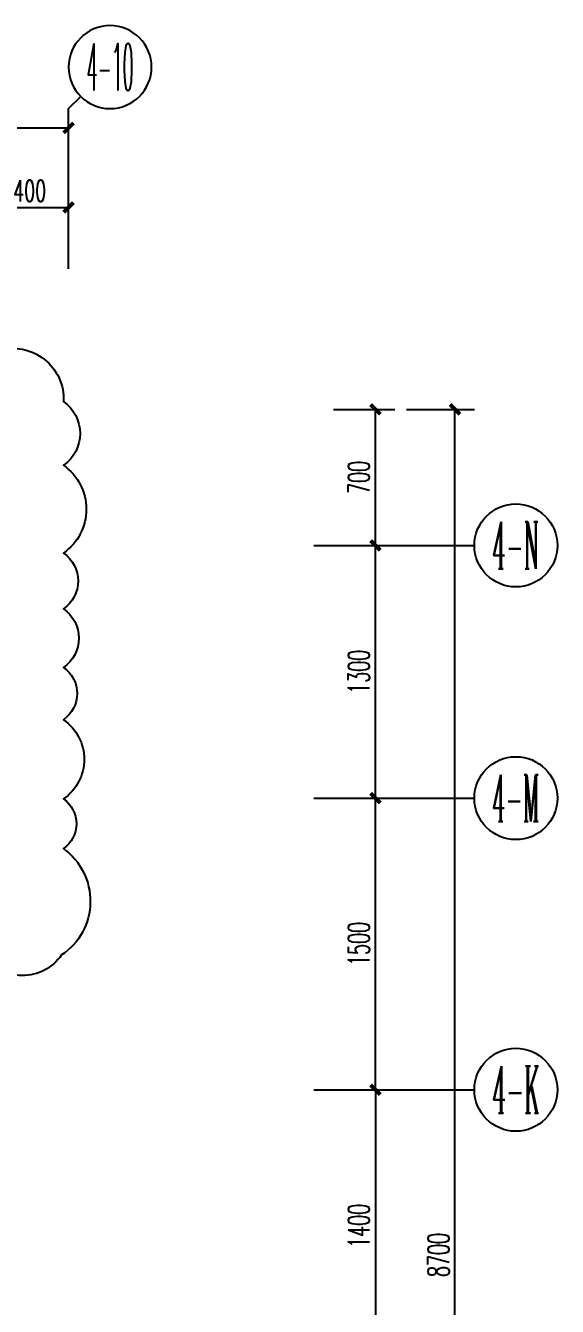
# Model space of a CAD drawing. Extents: x 184967 to 628822, y -100826 to 121332.
# Drawn here: x 344965 to 347699, y 79076 to 85665 of the extents above; entities that cross this region are included whole.
import ezdxf
from ezdxf.enums import TextEntityAlignment as Align

# ---------------------------------------------------------------- set-up
doc = ezdxf.new("R2010")
doc.units = 0
doc.header["$MEASUREMENT"] = 0
for name, color, linetype in [('AXIS_TEXT', 7, 'Continuous'), ('PUB_DIM', 3, 'Continuous'), ('看线', 67, 'Continuous')]:
    doc.layers.add(name, color=color, linetype=linetype)
doc.styles.add('_TCH_AXIS', font='COMPLEX', dxfattribs={"bigfont": 'GBCBIG'})
doc.styles.add('COMPLEX', font='COMPLEX')
doc.styles.add('尺寸标注', font='txt.shx', dxfattribs={"width": 0.6, "height": 110})
doc.dimstyles.new('1-50', dxfattribs={"dimscale": 50, "dimtxt": 110, "dimasz": 1, "dimexe": 2, "dimexo": 2, "dimgap": 0.6, "dimtad": 1, "dimdec": 0, "dimrnd": 5, "dimtxsty": '尺寸标注', "dimblk": 'ARCHTICK', "dimcen": 2.5, "dimclrd": 251, "dimclre": 251, "dimclrt": 50, "dimadec": 0, "dimazin": 0, "dimtfac": 1, "dimtdec": 0, "dimtix": 1, "dimtmove": 2, "dimatfit": 3, "dimldrblk": 'DOT', "dimfxl": 0, "dimarcsym": 0})

# ---------------------------------------------------------------- blocks, each defined once
blk = doc.blocks.new('_ArchTick')
at = {"color": 0, "linetype": 'ByBlock', "const_width": 0.4}
blk.add_lwpolyline([(-0.5, -0.5), (0.5, 0.5)], dxfattribs=at)
blk = doc.blocks.new('*D1781')
at = {"layer": 'Defpoints', "color": 0, "linetype": 'ByBlock', "transparency": 16777216}
for p in [(346447.5, 83690.6), (347172.7, 83690.6), (346447.5, 74990.6)]:
    blk.add_point(p, dxfattribs=at)
at = {"layer": 'PUB_DIM', "color": 251, "lineweight": -2, "transparency": 16777216}
for p, q in [((346922.7, 83690.6), (347272.7, 83690.6)), ((347172.7, 74990.6), (347172.7, 83690.6)), ((346922.7, 74990.6), (347272.7, 74990.6))]:
    blk.add_line(p, q, dxfattribs=at)
at = {"layer": 'PUB_DIM', "color": 251, "linetype": 'ByBlock', "lineweight": -2, "transparency": 16777216, "xscale": 50, "yscale": 50, "zscale": 50}
for p, rotation in [((347172.7, 83690.6), 90), ((347172.7, 74990.6), 270)]:
    blk.add_blockref('_ArchTick', p, dxfattribs=dict(at, rotation=rotation))
at = {"layer": 'PUB_DIM', "color": 50, "linetype": 'ByBlock', "transparency": 16777216, "insert": (347087.7, 79340.6), "char_height": 110, "attachment_point": 5, "rotation": 90, "style": '尺寸标注'}
blk.add_mtext('8700', dxfattribs=at)
blk = doc.blocks.new('_Dot')
at = {"color": 0, "linetype": 'ByBlock', "lineweight": -2}
blk.add_line((-0.5, 0), (-1, 0), dxfattribs=at)
at = {"color": 0, "linetype": 'ByBlock', "const_width": 0.5}
blk.add_lwpolyline([(-0.25, 0, 1), (0.25, 0, 1)], format="xyb", close=True, dxfattribs=at)
blk = doc.blocks.new('*D1782')
at = {"layer": 'Defpoints', "color": 0, "linetype": 'ByBlock', "transparency": 16777216}
for p in [(346447.5, 83690.6), (346763.7, 83690.6), (346447.5, 82990.6)]:
    blk.add_point(p, dxfattribs=at)
at = {"layer": 'PUB_DIM', "color": 251, "lineweight": -2, "transparency": 16777216}
for p, q in [((346547.5, 83690.6), (346863.7, 83690.6)), ((346763.7, 82990.6), (346763.7, 83690.6)), ((346547.5, 82990.6), (346863.7, 82990.6))]:
    blk.add_line(p, q, dxfattribs=at)
at = {"layer": 'PUB_DIM', "color": 251, "linetype": 'ByBlock', "lineweight": -2, "transparency": 16777216, "xscale": 50, "yscale": 50, "zscale": 50}
for p, rotation in [((346763.7, 83690.6), 90), ((346763.7, 82990.6), 270)]:
    blk.add_blockref('_ArchTick', p, dxfattribs=dict(at, rotation=rotation))
at = {"layer": 'PUB_DIM', "color": 50, "linetype": 'ByBlock', "transparency": 16777216, "insert": (346678.7, 83340.6), "char_height": 110, "attachment_point": 5, "rotation": 90, "style": '尺寸标注'}
blk.add_mtext('700', dxfattribs=at)
blk = doc.blocks.new('*D1783')
at = {"layer": 'Defpoints', "color": 0, "linetype": 'ByBlock', "transparency": 16777216}
for p in [(346447.5, 82990.6), (346763.7, 82990.6), (346447.5, 81690.6)]:
    blk.add_point(p, dxfattribs=at)
at = {"layer": 'PUB_DIM', "color": 251, "lineweight": -2, "transparency": 16777216}
for p, q in [((346547.5, 82990.6), (346863.7, 82990.6)), ((346763.7, 81690.6), (346763.7, 82990.6)), ((346547.5, 81690.6), (346863.7, 81690.6))]:
    blk.add_line(p, q, dxfattribs=at)
at = {"layer": 'PUB_DIM', "color": 251, "linetype": 'ByBlock', "lineweight": -2, "transparency": 16777216, "xscale": 50, "yscale": 50, "zscale": 50}
for p, rotation in [((346763.7, 82990.6), 90), ((346763.7, 81690.6), 270)]:
    blk.add_blockref('_ArchTick', p, dxfattribs=dict(at, rotation=rotation))
at = {"layer": 'PUB_DIM', "color": 50, "linetype": 'ByBlock', "transparency": 16777216, "insert": (346678.7, 82340.6), "char_height": 110, "attachment_point": 5, "rotation": 90, "style": '尺寸标注'}
blk.add_mtext('1300', dxfattribs=at)
blk = doc.blocks.new('*D1784')
at = {"layer": 'Defpoints', "color": 0, "linetype": 'ByBlock', "transparency": 16777216}
for p in [(346447.5, 81690.6), (346763.7, 81690.6), (346447.5, 80190.6)]:
    blk.add_point(p, dxfattribs=at)
at = {"layer": 'PUB_DIM', "color": 251, "lineweight": -2, "transparency": 16777216}
for p, q in [((346547.5, 81690.6), (346863.7, 81690.6)), ((346763.7, 80190.6), (346763.7, 81690.6)), ((346547.5, 80190.6), (346863.7, 80190.6))]:
    blk.add_line(p, q, dxfattribs=at)
at = {"layer": 'PUB_DIM', "color": 251, "linetype": 'ByBlock', "lineweight": -2, "transparency": 16777216, "xscale": 50, "yscale": 50, "zscale": 50}
for p, rotation in [((346763.7, 81690.6), 90), ((346763.7, 80190.6), 270)]:
    blk.add_blockref('_ArchTick', p, dxfattribs=dict(at, rotation=rotation))
at = {"layer": 'PUB_DIM', "color": 50, "linetype": 'ByBlock', "transparency": 16777216, "insert": (346678.7, 80940.6), "char_height": 110, "attachment_point": 5, "rotation": 90, "style": '尺寸标注'}
blk.add_mtext('1500', dxfattribs=at)
blk = doc.blocks.new('*D1785')
at = {"layer": 'Defpoints', "color": 0, "linetype": 'ByBlock', "transparency": 16777216}
for p in [(346447.5, 80190.6), (346447.5, 78790.6), (346763.7, 78790.6)]:
    blk.add_point(p, dxfattribs=at)
at = {"layer": 'PUB_DIM', "color": 251, "lineweight": -2, "transparency": 16777216}
for p, q in [((346547.5, 80190.6), (346863.7, 80190.6)), ((346763.7, 80190.6), (346763.7, 78790.6)), ((346547.5, 78790.6), (346863.7, 78790.6))]:
    blk.add_line(p, q, dxfattribs=at)
at = {"layer": 'PUB_DIM', "color": 251, "linetype": 'ByBlock', "lineweight": -2, "transparency": 16777216, "xscale": 50, "yscale": 50, "zscale": 50}
for p, rotation in [((346763.7, 80190.6), 90), ((346763.7, 78790.6), 270)]:
    blk.add_blockref('_ArchTick', p, dxfattribs=dict(at, rotation=rotation))
at = {"layer": 'PUB_DIM', "color": 50, "linetype": 'ByBlock', "transparency": 16777216, "insert": (346678.7, 79490.6), "char_height": 110, "attachment_point": 5, "rotation": 90, "style": '尺寸标注'}
blk.add_mtext('1400', dxfattribs=at)
blk = doc.blocks.new('_AXISO')
blk.add_circle((0, 0), 0.5)
at = {"layer": 'AXIS_TEXT', "style": 'COMPLEX', "width": 1.041667}
blk.add_attdef('A', text='', height=0.56, dxfattribs=at).set_placement((-0.25, -0.28), (0.25, -0.28), align=Align.FIT)
blk = doc.blocks.new('*D1789')
at = {"layer": 'Defpoints', "color": 0, "linetype": 'ByBlock', "transparency": 16777216}
for p in [(345186, 85138.3), (332486, 84413.1), (345186, 84413.1)]:
    blk.add_point(p, dxfattribs=at)
at = {"layer": 'PUB_DIM', "color": 251, "lineweight": -2, "transparency": 16777216}
for p, q in [((332486, 84888.3), (332486, 85238.3)), ((345186, 84888.3), (345186, 85238.3)), ((332486, 85138.3), (345186, 85138.3))]:
    blk.add_line(p, q, dxfattribs=at)
at = {"layer": 'PUB_DIM', "color": 251, "linetype": 'ByBlock', "lineweight": -2, "transparency": 16777216, "xscale": 50, "yscale": 50, "zscale": 50, "rotation": 180}
blk.add_blockref('_ArchTick', (332486, 85138.3), dxfattribs=at)
at = {"layer": 'PUB_DIM', "color": 251, "linetype": 'ByBlock', "lineweight": -2, "transparency": 16777216, "xscale": 50, "yscale": 50, "zscale": 50}
blk.add_blockref('_ArchTick', (345186, 85138.3), dxfattribs=at)
at = {"layer": 'PUB_DIM', "color": 50, "linetype": 'ByBlock', "transparency": 16777216, "insert": (338836, 85223.3), "char_height": 110, "attachment_point": 5, "style": '尺寸标注'}
blk.add_mtext('12700', dxfattribs=at)
blk = doc.blocks.new('*D1790')
at = {"layer": 'Defpoints', "color": 0, "linetype": 'ByBlock', "transparency": 16777216}
for p in [(345186, 84729.4), (344786, 84413.1), (345186, 84413.1)]:
    blk.add_point(p, dxfattribs=at)
at = {"layer": 'PUB_DIM', "color": 251, "lineweight": -2, "transparency": 16777216}
for p, q in [((344786, 84513.1), (344786, 84829.4)), ((345186, 84513.1), (345186, 84829.4)), ((344786, 84729.4), (345186, 84729.4))]:
    blk.add_line(p, q, dxfattribs=at)
at = {"layer": 'PUB_DIM', "color": 251, "linetype": 'ByBlock', "lineweight": -2, "transparency": 16777216, "xscale": 50, "yscale": 50, "zscale": 50, "rotation": 180}
blk.add_blockref('_ArchTick', (344786, 84729.4), dxfattribs=at)
at = {"layer": 'PUB_DIM', "color": 251, "linetype": 'ByBlock', "lineweight": -2, "transparency": 16777216, "xscale": 50, "yscale": 50, "zscale": 50}
blk.add_blockref('_ArchTick', (345186, 84729.4), dxfattribs=at)
at = {"layer": 'PUB_DIM', "color": 50, "linetype": 'ByBlock', "transparency": 16777216, "insert": (344986, 84814.4), "char_height": 110, "attachment_point": 5, "style": '尺寸标注'}
blk.add_mtext('400', dxfattribs=at)
blk = doc.blocks.new('*D1801')
at = {"layer": 'Defpoints', "color": 0, "linetype": 'ByBlock', "transparency": 16777216}
for p in [(345186, 84729.4), (344786, 84413.1), (345186, 84413.1)]:
    blk.add_point(p, dxfattribs=at)
at = {"layer": 'PUB_DIM', "color": 251, "lineweight": -2, "transparency": 16777216}
for p, q in [((344786, 84513.1), (344786, 84829.4)), ((345186, 84513.1), (345186, 84829.4)), ((344786, 84729.4), (345186, 84729.4))]:
    blk.add_line(p, q, dxfattribs=at)
at = {"layer": 'PUB_DIM', "color": 251, "linetype": 'ByBlock', "lineweight": -2, "transparency": 16777216, "xscale": 50, "yscale": 50, "zscale": 50, "rotation": 180}
blk.add_blockref('_ArchTick', (344786, 84729.4), dxfattribs=at)
at = {"layer": 'PUB_DIM', "color": 251, "linetype": 'ByBlock', "lineweight": -2, "transparency": 16777216, "xscale": 50, "yscale": 50, "zscale": 50}
blk.add_blockref('_ArchTick', (345186, 84729.4), dxfattribs=at)
at = {"layer": 'PUB_DIM', "color": 50, "linetype": 'ByBlock', "transparency": 16777216, "insert": (344986, 84814.4), "char_height": 110, "attachment_point": 5, "style": '尺寸标注'}
blk.add_mtext('400', dxfattribs=at)

msp = doc.modelspace()

# ---------------------------------------------------------------- linework, layer by layer
at = {"layer": 'PUB_DIM', "linetype": 'ByBlock'}
for p, q in [((345186, 85237.9), (345248.5, 85300.4)), ((345186, 84413.1), (345186, 85237.9)), ((346447.5, 82990.6), (347272.3, 82990.6)), ((346447.5, 81690.6), (347272.3, 81690.6)), ((346447.5, 80190.6), (347272.3, 80190.6))]:
    msp.add_line(p, q, dxfattribs=at)
at = {"layer": '看线', "color": 1, "linetype": 'ByBlock'}
msp.add_lwpolyline([(344825.1, 83992.8, -0.520567), (345159.9, 83730.5, -0.520567), (345159.9, 83402.7, -0.520567), (345159.9, 82951.5, -0.520567), (345159.9, 82664.3, -0.520567), (345159.9, 82362.8, -0.520567), (345159.9, 82094.2, -0.520567), (345159.9, 81686.3, -0.520567), (345159.9, 81431.1, -0.520567), (345150.5, 80883.8, -0.520567), (344742.5, 80883.8, -0.520567)], format="xyb", dxfattribs=at)

# ---------------------------------------------------------------- block references
at = {"layer": 'PUB_DIM', "linetype": 'ByBlock'}
ref = msp.add_blockref('_AXISO', (345399.3, 85451.3), dxfattribs=dict(at, xscale=-426.6560000000001, yscale=426.6560000000001, zscale=426.6560000000001))
ref.add_attrib('A', '4-10', dxfattribs={"layer": 'AXIS_TEXT', "height": 241.35, "style": '_TCH_AXIS', "width": 0.276316}).set_placement((345278.6, 85330.6), (345520, 85330.6), align=Align.FIT)
ref = msp.add_blockref('_AXISO', (347485.7, 82990.6), dxfattribs=dict(at, xscale=426.6560000000001, yscale=426.6560000000001, zscale=426.6560000000001))
ref.add_attrib('A', '4-N', dxfattribs={"layer": 'AXIS_TEXT', "height": 241.35, "style": '_TCH_AXIS', "width": 0.318182}).set_placement((347365, 82870), (347606.3, 82870), align=Align.FIT)
ref = msp.add_blockref('_AXISO', (347485.7, 81690.6), dxfattribs=dict(at, xscale=426.6560000000001, yscale=426.6560000000001, zscale=426.6560000000001))
ref.add_attrib('A', '4-M', dxfattribs={"layer": 'AXIS_TEXT', "height": 241.35, "style": '_TCH_AXIS', "width": 0.308824}).set_placement((347365, 81570), (347606.3, 81570), align=Align.FIT)
ref = msp.add_blockref('_AXISO', (347485.7, 80190.6), dxfattribs=dict(at, xscale=426.6560000000001, yscale=426.6560000000001, zscale=426.6560000000001))
ref.add_attrib('A', '4-K', dxfattribs={"layer": 'AXIS_TEXT', "height": 241.35, "style": '_TCH_AXIS', "width": 0.318182}).set_placement((347365, 80070), (347606.3, 80070), align=Align.FIT)

# ---------------------------------------------------------------- dimensions: what is measured, and where the dimension line sits
for p1, p2, distance, picture, middle in [((332486, 84413.1), (345186, 84413.1), 725.2, '*D1789', (338836, 85223.3)), ((344786, 84413.1), (345186, 84413.1), 316.3, '*D1790', (344986, 84814.4)), ((346447.5, 74990.6), (346447.5, 83690.6), -725.2, '*D1781', (347087.7, 79340.6)), ((346447.5, 82990.6), (346447.5, 83690.6), -316.3, '*D1782', (346678.7, 83340.6)), ((346447.5, 81690.6), (346447.5, 82990.6), -316.3, '*D1783', (346678.7, 82340.6)), ((346447.5, 80190.6), (346447.5, 81690.6), -316.3, '*D1784', (346678.7, 80940.6))]:
    dim = msp.add_aligned_dim(p1=p1, p2=p2, distance=distance, dimstyle='1-50', override={"dimfxl": 5, "dimfxlon": 1}, dxfattribs=at)
    dim.commit()
    dim.dimension.update_dxf_attribs({"geometry": picture, "text_midpoint": middle})
for base, p1, p2, angle, picture, middle in [((345186, 84729.4), (344786, 84413.1), (345186, 84413.1), 180, '*D1801', (344986, 84814.4)), ((346763.7, 78790.6), (346447.5, 80190.6), (346447.5, 78790.6), 270, '*D1785', (346678.7, 79490.6))]:
    dim = msp.add_linear_dim(base=base, p1=p1, p2=p2, angle=angle, dimstyle='1-50', override={"dimfxl": 5, "dimfxlon": 1}, dxfattribs=at)
    dim.commit()
    dim.dimension.update_dxf_attribs({"geometry": picture, "text_midpoint": middle})

doc.saveas('drawing.dxf')
